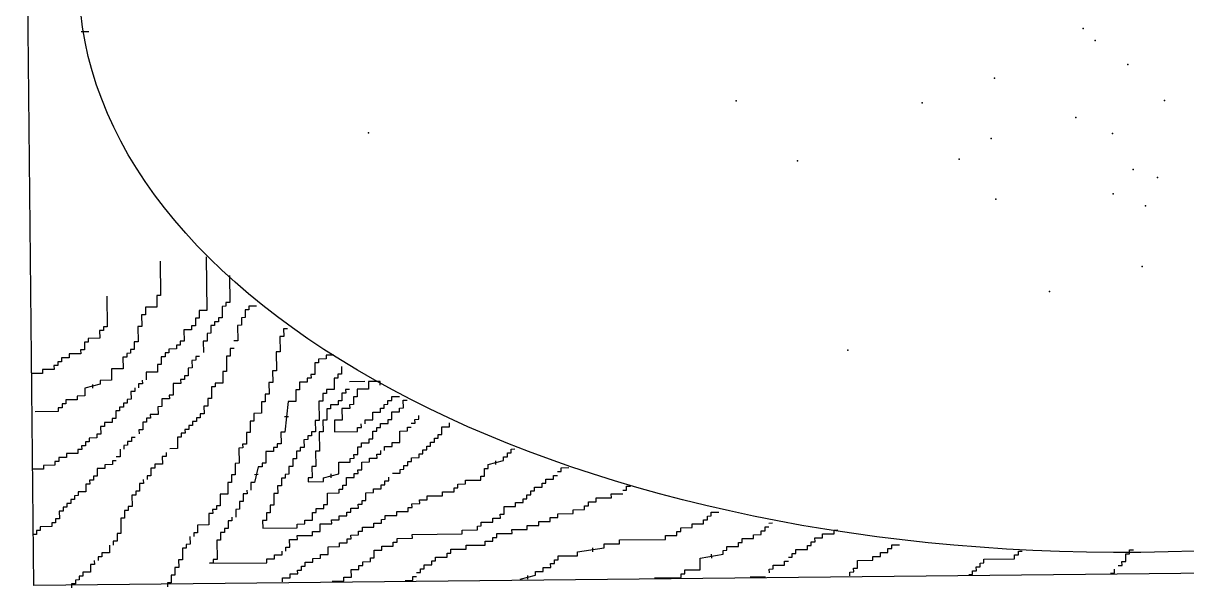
# Model space of a CAD drawing. Header units: inches. Extents: x 4.9 to 47.4, y 12.3 to 37.1.
# Drawn here: x 22.85 to 23.561, y 20.176 to 20.521 of the extents above; entities that cross this region are included whole.
import ezdxf

# ---------------------------------------------------------------- set-up
doc = ezdxf.new("R2010")
doc.units = ezdxf.units.IN
doc.header["$MEASUREMENT"] = 0
doc.layers.add('02', color=2, linetype='Continuous')

msp = doc.modelspace()

# ---------------------------------------------------------------- linework, layer by layer
at = {"layer": '02'}
for p, q in [((22.85669, 20.17721), (22.85018, 20.80892)), ((22.89028, 20.51533), (22.8856, 20.51528)), ((22.96202, 20.37795), (22.96236, 20.34518)), ((22.93392, 20.37532), (22.93414, 20.35425)), ((22.9762, 20.36639), (22.97637, 20.35)), ((22.90132, 20.35391), (22.90152, 20.33519)), ((22.93186, 20.3472), (22.92483, 20.34713)), ((22.93414, 20.35425), (22.93179, 20.35423)), ((22.93179, 20.35423), (22.93186, 20.3472)), ((22.97405, 20.34764), (22.97171, 20.34762)), ((22.97171, 20.34762), (22.97178, 20.34059)), ((22.97637, 20.35), (22.97403, 20.34998)), ((22.97403, 20.34998), (22.97405, 20.34764)), ((22.9928, 20.34783), (22.98811, 20.34778)), ((22.98811, 20.34778), (22.98814, 20.34544)), ((22.92488, 20.34245), (22.92254, 20.34243)), ((22.92254, 20.34243), (22.92261, 20.3354)), ((22.92483, 20.34713), (22.92488, 20.34245)), ((22.95772, 20.34045), (22.95537, 20.34042)), ((22.95537, 20.34042), (22.95542, 20.33574)), ((22.96236, 20.34518), (22.95767, 20.34513)), ((22.95767, 20.34513), (22.95772, 20.34045)), ((22.97178, 20.34059), (22.96944, 20.34057)), ((22.96944, 20.34057), (22.96946, 20.33823)), ((22.98584, 20.34074), (22.9835, 20.34071)), ((22.9835, 20.34071), (22.98355, 20.33603)), ((22.98814, 20.34544), (22.98579, 20.34542)), ((22.98579, 20.34542), (22.98584, 20.34074)), ((22.90152, 20.33519), (22.89917, 20.33516)), ((22.89917, 20.33516), (22.8992, 20.33282)), ((22.92261, 20.3354), (22.92027, 20.33538)), ((22.92027, 20.33538), (22.92036, 20.32602)), ((22.9531, 20.33338), (22.94841, 20.33333)), ((22.94841, 20.33333), (22.94849, 20.32631)), ((22.95542, 20.33574), (22.95308, 20.33572)), ((22.95308, 20.33572), (22.9531, 20.33338)), ((22.96714, 20.33586), (22.9648, 20.33584)), ((22.9648, 20.33584), (22.96484, 20.33116)), ((22.96946, 20.33823), (22.96712, 20.3382)), ((22.96712, 20.3382), (22.96714, 20.33586)), ((22.98355, 20.33603), (22.9812, 20.33601)), ((22.9812, 20.33601), (22.9813, 20.32664)), ((23.0117, 20.33398), (23.00935, 20.33396)), ((23.00935, 20.33396), (23.0094, 20.32928)), ((22.8969, 20.32812), (22.88987, 20.32804)), ((22.88987, 20.32804), (22.88989, 20.3257)), ((22.8992, 20.33282), (22.89685, 20.3328)), ((22.89685, 20.3328), (22.8969, 20.32812)), ((22.92036, 20.32602), (22.91802, 20.32599)), ((22.91802, 20.32599), (22.91807, 20.32131)), ((22.94849, 20.32631), (22.94614, 20.32628)), ((22.94614, 20.32628), (22.94617, 20.32394)), ((22.96255, 20.32645), (22.96021, 20.32643)), ((22.96021, 20.32643), (22.96028, 20.3194)), ((22.96484, 20.33116), (22.9625, 20.33113)), ((22.9625, 20.33113), (22.96255, 20.32645)), ((22.9813, 20.32664), (22.97896, 20.32662)), ((23.0094, 20.32928), (23.00706, 20.32925)), ((23.00706, 20.32925), (23.00715, 20.31989)), ((22.8876, 20.321), (22.88525, 20.32097)), ((22.88525, 20.32097), (22.88528, 20.31863)), ((22.88989, 20.3257), (22.88755, 20.32568)), ((22.88755, 20.32568), (22.8876, 20.321)), ((22.91575, 20.31895), (22.9134, 20.31892)), ((22.9134, 20.31892), (22.91343, 20.31658)), ((22.91807, 20.32131), (22.91572, 20.32129)), ((22.91572, 20.32129), (22.91575, 20.31895)), ((22.93918, 20.31919), (22.93684, 20.31916)), ((22.93684, 20.31916), (22.93686, 20.31682)), ((22.94385, 20.32158), (22.93916, 20.32153)), ((22.93916, 20.32153), (22.93918, 20.31919)), ((22.94617, 20.32394), (22.94382, 20.32392)), ((22.94382, 20.32392), (22.94385, 20.32158)), ((22.979, 20.32194), (22.97666, 20.32191)), ((22.97666, 20.32191), (22.97671, 20.31723)), ((23.00715, 20.31989), (23.00481, 20.31986)), ((23.00481, 20.31986), (23.00493, 20.30816)), ((22.87361, 20.31383), (22.87126, 20.31381)), ((22.87126, 20.31381), (22.87129, 20.31146)), ((22.87827, 20.31622), (22.87358, 20.31617)), ((22.87358, 20.31617), (22.87361, 20.31383)), ((22.88528, 20.31863), (22.87825, 20.31856)), ((22.87825, 20.31856), (22.87827, 20.31622)), ((22.91343, 20.31658), (22.91108, 20.31656)), ((22.91108, 20.31656), (22.91116, 20.30953)), ((22.93457, 20.31212), (22.93223, 20.31209)), ((22.93223, 20.31209), (22.93227, 20.30741)), ((22.93686, 20.31682), (22.93452, 20.3168)), ((22.93452, 20.3168), (22.93457, 20.31212)), ((22.95564, 20.31467), (22.9533, 20.31465)), ((22.9533, 20.31465), (22.95334, 20.30997)), ((22.95796, 20.31704), (22.95561, 20.31702)), ((22.95561, 20.31702), (22.95564, 20.31467)), ((22.97671, 20.31723), (22.97436, 20.31721)), ((22.97436, 20.31721), (22.97446, 20.30785)), ((23.03066, 20.31311), (23.02832, 20.31308)), ((23.02832, 20.31308), (23.02839, 20.30606)), ((23.03533, 20.3155), (23.03064, 20.31545)), ((23.03064, 20.31545), (23.03066, 20.31311)), ((23.03999, 20.31789), (23.0353, 20.31784)), ((23.0353, 20.31784), (23.03533, 20.3155)), ((22.86196, 20.30669), (22.85493, 20.30661)), ((22.86897, 20.3091), (22.86194, 20.30903)), ((22.86194, 20.30903), (22.86196, 20.30669)), ((22.87129, 20.31146), (22.86895, 20.31144)), ((22.86895, 20.31144), (22.86897, 20.3091)), ((22.91116, 20.30953), (22.90413, 20.30946)), ((22.90413, 20.30946), (22.9042, 20.30244)), ((22.93227, 20.30741), (22.92524, 20.30734)), ((22.92524, 20.30734), (22.92529, 20.30266)), ((22.95105, 20.30526), (22.9487, 20.30524)), ((22.9487, 20.30524), (22.94873, 20.3029)), ((22.95334, 20.30997), (22.951, 20.30995)), ((22.951, 20.30995), (22.95105, 20.30526)), ((22.97446, 20.30785), (22.97212, 20.30782)), ((22.97212, 20.30782), (22.97219, 20.3008)), ((23.00493, 20.30816), (23.00259, 20.30814)), ((23.00259, 20.30814), (23.00266, 20.30111)), ((23.02839, 20.30606), (23.02605, 20.30604)), ((23.02605, 20.30604), (23.02607, 20.3037)), ((23.0448, 20.30623), (23.04245, 20.30621)), ((23.04245, 20.30621), (23.04248, 20.30386)), ((23.04475, 20.31091), (23.0448, 20.30623)), ((22.89719, 20.30003), (22.88784, 20.29759)), ((22.88784, 20.29759), (22.88789, 20.29291)), ((22.8925, 20.29998), (22.89253, 20.29764)), ((22.9042, 20.30244), (22.89717, 20.30237)), ((22.89717, 20.30237), (22.89719, 20.30003)), ((22.91831, 20.2979), (22.91833, 20.29556)), ((22.92297, 20.30029), (22.92063, 20.30027)), ((22.92063, 20.30027), (22.92065, 20.29793)), ((22.92295, 20.30263), (22.92297, 20.30029)), ((22.94641, 20.30053), (22.94172, 20.30049)), ((22.94172, 20.30049), (22.94179, 20.29346)), ((22.94873, 20.3029), (22.94638, 20.30287)), ((22.94638, 20.30287), (22.94641, 20.30053)), ((22.96753, 20.29841), (22.96518, 20.29839)), ((22.96518, 20.29839), (22.96525, 20.29136)), ((22.97219, 20.3008), (22.9675, 20.30075)), ((22.9675, 20.30075), (22.96753, 20.29841)), ((23.00266, 20.30111), (23.00031, 20.30109)), ((23.00031, 20.30109), (23.00039, 20.29407)), ((23.02375, 20.30133), (23.01906, 20.30128)), ((23.01906, 20.30128), (23.01911, 20.2966)), ((23.02607, 20.3037), (23.02373, 20.30367)), ((23.02373, 20.30367), (23.02375, 20.30133)), ((23.04248, 20.30386), (23.04013, 20.30384)), ((23.04013, 20.30384), (23.04021, 20.29682)), ((23.05891, 20.30169), (23.04953, 20.3016)), ((23.06828, 20.30179), (23.06125, 20.30172)), ((23.06125, 20.30172), (23.0613, 20.29704)), ((23.06831, 20.29945), (23.06828, 20.30179)), ((22.88322, 20.29052), (22.87619, 20.29045)), ((22.87619, 20.29045), (22.87622, 20.28811)), ((22.88789, 20.29291), (22.8832, 20.29286)), ((22.8832, 20.29286), (22.88322, 20.29052)), ((22.91604, 20.29086), (22.91369, 20.29083)), ((22.91369, 20.29083), (22.91372, 20.28849)), ((22.91833, 20.29556), (22.91599, 20.29554)), ((22.91599, 20.29554), (22.91604, 20.29086)), ((22.93947, 20.2911), (22.93479, 20.29105)), ((22.93479, 20.29105), (22.93483, 20.28637)), ((22.94179, 20.29346), (22.93945, 20.29344)), ((22.93945, 20.29344), (22.93947, 20.2911)), ((22.96525, 20.29136), (22.96291, 20.29134)), ((22.96291, 20.29134), (22.96296, 20.28666)), ((23.00039, 20.29407), (22.99804, 20.29404)), ((22.99804, 20.29404), (22.99809, 20.28936)), ((23.01911, 20.2966), (23.01677, 20.29658)), ((23.01677, 20.29658), (23.01684, 20.28955)), ((23.03554, 20.29443), (23.0332, 20.2944)), ((23.0332, 20.2944), (23.03325, 20.28972)), ((23.04021, 20.29682), (23.03552, 20.29677)), ((23.03552, 20.29677), (23.03554, 20.29443)), ((23.04726, 20.29455), (23.04492, 20.29453)), ((23.04492, 20.29453), (23.04497, 20.28984)), ((23.04958, 20.29691), (23.04724, 20.29689)), ((23.04724, 20.29689), (23.04726, 20.29455)), ((23.05432, 20.29228), (23.05197, 20.29226)), ((23.05197, 20.29226), (23.05202, 20.28758)), ((23.0613, 20.29704), (23.05427, 20.29696)), ((23.05427, 20.29696), (23.05432, 20.29228)), ((23.07541, 20.2925), (23.0801, 20.29255)), ((23.07543, 20.29016), (23.07541, 20.2925)), ((23.08246, 20.29023), (23.08481, 20.29025)), ((22.87158, 20.28338), (22.85752, 20.28323)), ((22.8739, 20.28574), (22.87155, 20.28572)), ((22.87155, 20.28572), (22.87158, 20.28338)), ((22.87622, 20.28811), (22.87387, 20.28808)), ((22.87387, 20.28808), (22.8739, 20.28574)), ((22.90908, 20.28376), (22.90673, 20.28374)), ((22.90673, 20.28374), (22.90678, 20.27906)), ((22.9114, 20.28613), (22.90905, 20.2861)), ((22.90905, 20.2861), (22.90908, 20.28376)), ((22.91372, 20.28849), (22.91137, 20.28847)), ((22.91137, 20.28847), (22.9114, 20.28613)), ((22.93483, 20.28637), (22.93249, 20.28634)), ((22.93249, 20.28634), (22.93254, 20.28166)), ((22.96296, 20.28666), (22.96062, 20.28663)), ((22.96062, 20.28663), (22.96066, 20.28195)), ((22.99809, 20.28936), (22.99575, 20.28934)), ((22.99575, 20.28934), (22.99582, 20.28231)), ((23.01215, 20.28951), (23.01, 20.27076)), ((23.01684, 20.28955), (23.01215, 20.28951)), ((23.03325, 20.28972), (23.0309, 20.2897)), ((23.0309, 20.2897), (23.03102, 20.278)), ((23.03798, 20.28509), (23.03564, 20.28507)), ((23.03564, 20.28507), (23.03571, 20.27804)), ((23.04265, 20.28748), (23.03796, 20.28743)), ((23.03796, 20.28743), (23.03798, 20.28509)), ((23.04497, 20.28984), (23.04262, 20.28982)), ((23.04262, 20.28982), (23.04265, 20.28748)), ((23.0497, 20.28521), (23.04501, 20.28516)), ((23.04501, 20.28516), (23.04509, 20.27814)), ((23.05202, 20.28758), (23.04968, 20.28755)), ((23.04968, 20.28755), (23.0497, 20.28521)), ((23.06845, 20.2854), (23.07079, 20.28543)), ((23.06848, 20.28306), (23.06845, 20.2854)), ((23.07077, 20.28777), (23.07311, 20.28779)), ((23.07079, 20.28543), (23.07077, 20.28777)), ((23.07309, 20.29013), (23.07543, 20.29016)), ((23.07311, 20.28779), (23.07309, 20.29013)), ((23.07551, 20.28314), (23.08019, 20.28318)), ((23.08017, 20.28552), (23.08251, 20.28555)), ((23.08019, 20.28318), (23.08017, 20.28552)), ((23.08251, 20.28555), (23.08246, 20.29023)), ((22.90446, 20.27669), (22.89978, 20.27664)), ((22.89978, 20.27664), (22.8998, 20.2743)), ((22.90678, 20.27906), (22.90444, 20.27903)), ((22.90444, 20.27903), (22.90446, 20.27669)), ((22.92556, 20.27691), (22.92321, 20.27688)), ((22.92321, 20.27688), (22.92326, 20.2722)), ((22.92788, 20.27927), (22.92553, 20.27925)), ((22.92553, 20.27925), (22.92556, 20.27691)), ((22.93254, 20.28166), (22.92785, 20.28161)), ((22.92785, 20.28161), (22.92788, 20.27927)), ((22.95602, 20.27722), (22.95368, 20.2772)), ((22.95368, 20.2772), (22.95371, 20.27486)), ((22.95834, 20.27959), (22.956, 20.27956)), ((22.956, 20.27956), (22.95602, 20.27722)), ((22.96066, 20.28195), (22.95832, 20.28193)), ((22.95832, 20.28193), (22.95834, 20.27959)), ((22.99118, 20.27758), (22.98884, 20.27756)), ((22.98884, 20.27756), (22.98891, 20.27054)), ((22.99582, 20.28231), (22.99113, 20.28227)), ((22.99113, 20.28227), (22.99118, 20.27758)), ((23.01225, 20.28014), (23.00991, 20.28012)), ((23.03102, 20.278), (23.02868, 20.27797)), ((23.02868, 20.27797), (23.02875, 20.27095)), ((23.03571, 20.27804), (23.03337, 20.27802)), ((23.03337, 20.27802), (23.03344, 20.271)), ((23.04509, 20.27814), (23.0404, 20.27809)), ((23.0404, 20.27809), (23.04047, 20.27107)), ((23.05915, 20.27828), (23.06384, 20.27833)), ((23.05917, 20.27594), (23.05915, 20.27828)), ((23.06379, 20.28301), (23.06848, 20.28306)), ((23.06384, 20.27833), (23.06379, 20.28301)), ((23.06855, 20.27604), (23.07323, 20.27609)), ((23.06857, 20.2737), (23.06855, 20.27604)), ((23.07321, 20.27843), (23.07555, 20.27845)), ((23.07323, 20.27609), (23.07321, 20.27843)), ((23.07555, 20.27845), (23.07551, 20.28314)), ((23.0873, 20.27623), (23.08964, 20.27626)), ((23.08962, 20.2786), (23.09196, 20.27862)), ((23.08964, 20.27626), (23.08962, 20.2786)), ((23.09196, 20.27862), (23.09194, 20.28096)), ((23.11076, 20.27413), (23.11073, 20.27648)), ((22.8975, 20.2696), (22.89516, 20.26957)), ((22.89516, 20.26957), (22.89518, 20.26723)), ((22.8998, 20.2743), (22.89746, 20.27428)), ((22.89746, 20.27428), (22.8975, 20.2696)), ((22.92326, 20.2722), (22.92092, 20.27218)), ((22.92092, 20.27218), (22.92094, 20.26984)), ((22.94907, 20.27013), (22.94672, 20.2701)), ((22.94672, 20.2701), (22.94675, 20.26776)), ((22.95139, 20.27249), (22.94904, 20.27247)), ((22.94904, 20.27247), (22.94907, 20.27013)), ((22.95371, 20.27486), (22.95136, 20.27483)), ((22.95136, 20.27483), (22.95139, 20.27249)), ((22.98891, 20.27054), (22.98657, 20.27051)), ((22.98657, 20.27051), (22.98664, 20.26349)), ((23.01, 20.27076), (23.00766, 20.27073)), ((23.00766, 20.27073), (23.00773, 20.26371)), ((23.02875, 20.27095), (23.02641, 20.27092)), ((23.02641, 20.27092), (23.02643, 20.26858)), ((23.03344, 20.271), (23.0311, 20.27097)), ((23.0311, 20.27097), (23.03122, 20.25927)), ((23.04047, 20.27107), (23.05453, 20.27121)), ((23.05451, 20.27355), (23.05685, 20.27358)), ((23.05453, 20.27121), (23.05451, 20.27355)), ((23.05685, 20.27358), (23.05683, 20.27592)), ((23.06391, 20.27131), (23.06625, 20.27133)), ((23.06396, 20.26663), (23.06391, 20.27131)), ((23.06623, 20.27368), (23.06857, 20.2737)), ((23.06625, 20.27133), (23.06623, 20.27368)), ((23.08031, 20.27148), (23.085, 20.27153)), ((23.08039, 20.26446), (23.08031, 20.27148)), ((23.08498, 20.27387), (23.08732, 20.27389)), ((23.085, 20.27153), (23.08498, 20.27387)), ((23.10378, 20.26938), (23.10612, 20.2694)), ((23.1038, 20.26704), (23.10378, 20.26938)), ((23.10607, 20.27409), (23.11076, 20.27413)), ((23.10612, 20.2694), (23.10607, 20.27409)), ((22.8882, 20.26248), (22.88586, 20.26245)), ((22.88586, 20.26245), (22.88588, 20.26011)), ((22.89052, 20.26484), (22.88818, 20.26482)), ((22.88818, 20.26482), (22.8882, 20.26248)), ((22.89518, 20.26723), (22.8905, 20.26718)), ((22.8905, 20.26718), (22.89052, 20.26484)), ((22.91398, 20.26274), (22.91164, 20.26272)), ((22.91164, 20.26272), (22.91166, 20.26038)), ((22.9163, 20.26511), (22.91396, 20.26508)), ((22.91396, 20.26508), (22.91398, 20.26274)), ((22.91862, 20.26747), (22.91628, 20.26745)), ((22.91628, 20.26745), (22.9163, 20.26511)), ((22.94675, 20.26776), (22.9444, 20.26774)), ((22.9444, 20.26774), (22.94447, 20.26072)), ((22.98664, 20.26349), (22.98429, 20.26347)), ((22.98429, 20.26347), (22.98432, 20.26113)), ((23.00773, 20.26371), (23.00539, 20.26368)), ((23.00539, 20.26368), (23.00541, 20.26134)), ((23.02411, 20.26622), (23.02177, 20.26619)), ((23.02177, 20.26619), (23.02182, 20.26151)), ((23.02643, 20.26858), (23.02409, 20.26856)), ((23.02409, 20.26856), (23.02411, 20.26622)), ((23.05463, 20.26185), (23.05697, 20.26188)), ((23.05468, 20.25717), (23.05463, 20.26185)), ((23.05695, 20.26422), (23.06164, 20.26426)), ((23.05697, 20.26188), (23.05695, 20.26422)), ((23.06161, 20.26661), (23.06396, 20.26663)), ((23.06164, 20.26426), (23.06161, 20.26661)), ((23.07104, 20.26202), (23.07572, 20.26207)), ((23.07106, 20.25968), (23.07104, 20.26202)), ((23.0757, 20.26441), (23.08039, 20.26446)), ((23.07572, 20.26207), (23.0757, 20.26441)), ((23.09682, 20.26229), (23.09916, 20.26231)), ((23.09684, 20.25994), (23.09682, 20.26229)), ((23.09914, 20.26465), (23.10148, 20.26467)), ((23.09916, 20.26231), (23.09914, 20.26465)), ((23.10146, 20.26702), (23.1038, 20.26704)), ((23.10148, 20.26467), (23.10146, 20.26702)), ((22.87656, 20.25533), (22.87187, 20.25529)), ((22.87187, 20.25529), (22.87189, 20.25295)), ((22.88356, 20.25775), (22.87653, 20.25768)), ((22.87653, 20.25768), (22.87656, 20.25533)), ((22.88588, 20.26011), (22.88354, 20.26009)), ((22.88354, 20.26009), (22.88356, 20.25775)), ((22.90937, 20.25567), (22.90702, 20.25565)), ((22.90932, 20.26035), (22.90937, 20.25567)), ((22.93749, 20.25596), (22.93515, 20.25594)), ((22.93515, 20.25594), (22.9352, 20.25126)), ((22.93747, 20.2583), (22.93749, 20.25596)), ((22.94447, 20.26072), (22.93979, 20.26067)), ((22.98432, 20.26113), (22.98197, 20.2611)), ((22.98197, 20.2611), (22.98207, 20.25174)), ((23.00309, 20.25898), (22.9984, 20.25893)), ((22.9984, 20.25893), (22.99848, 20.25191)), ((23.00541, 20.26134), (23.00307, 20.26132)), ((23.00307, 20.26132), (23.00309, 20.25898)), ((23.0195, 20.25915), (23.01715, 20.25912)), ((23.01715, 20.25912), (23.0172, 20.25444)), ((23.02182, 20.26151), (23.01947, 20.26149)), ((23.01947, 20.26149), (23.0195, 20.25915)), ((23.03122, 20.25927), (23.02887, 20.25924)), ((23.02887, 20.25924), (23.02897, 20.24988)), ((23.05001, 20.25478), (23.05236, 20.2548)), ((23.05004, 20.25244), (23.05001, 20.25478)), ((23.05233, 20.25715), (23.05468, 20.25717)), ((23.05236, 20.2548), (23.05233, 20.25715)), ((23.06173, 20.2549), (23.06642, 20.25495)), ((23.06176, 20.25256), (23.06173, 20.2549)), ((23.0664, 20.25729), (23.06874, 20.25731)), ((23.06642, 20.25495), (23.0664, 20.25729)), ((23.06874, 20.25731), (23.06872, 20.25966)), ((23.08751, 20.25517), (23.0922, 20.25521)), ((23.08754, 20.25283), (23.08751, 20.25517)), ((23.09218, 20.25756), (23.09452, 20.25758)), ((23.0922, 20.25521), (23.09218, 20.25756)), ((23.0945, 20.25992), (23.09684, 20.25994)), ((23.09452, 20.25758), (23.0945, 20.25992)), ((23.14376, 20.25575), (23.14611, 20.25577)), ((23.14379, 20.25341), (23.14376, 20.25575)), ((23.14608, 20.25811), (23.14843, 20.25814)), ((23.14611, 20.25577), (23.14608, 20.25811)), ((23.1484, 20.26048), (23.15075, 20.2605)), ((23.14843, 20.25814), (23.1484, 20.26048)), ((22.86257, 20.24817), (22.85553, 20.24809)), ((22.86957, 20.25058), (22.86254, 20.25051)), ((22.86254, 20.25051), (22.86257, 20.24817)), ((22.87189, 20.25295), (22.86955, 20.25292)), ((22.86955, 20.25292), (22.86957, 20.25058)), ((22.90006, 20.24855), (22.89538, 20.24851)), ((22.89538, 20.24851), (22.89543, 20.24382)), ((22.90473, 20.25094), (22.90004, 20.25089)), ((22.90004, 20.25089), (22.90006, 20.24855)), ((22.90705, 20.25331), (22.9047, 20.25328)), ((22.9047, 20.25328), (22.90473, 20.25094)), ((22.93053, 20.24887), (22.92819, 20.24884)), ((22.92819, 20.24884), (22.92824, 20.24416)), ((22.9352, 20.25126), (22.93051, 20.25121)), ((22.93051, 20.25121), (22.93053, 20.24887)), ((22.98207, 20.25174), (22.97973, 20.25172)), ((22.97973, 20.25172), (22.9798, 20.24469)), ((22.99381, 20.24952), (22.99157, 20.24013)), ((22.99616, 20.24954), (22.99381, 20.24952)), ((22.99848, 20.25191), (22.99613, 20.25188)), ((22.99613, 20.25188), (22.99616, 20.24954)), ((23.01491, 20.24974), (23.01256, 20.24971)), ((23.01256, 20.24971), (23.01261, 20.24503)), ((23.0172, 20.25444), (23.01486, 20.25442)), ((23.01486, 20.25442), (23.01491, 20.24974)), ((23.02897, 20.24988), (23.02663, 20.24986)), ((23.02663, 20.24986), (23.0267, 20.24283)), ((23.04301, 20.25237), (23.05004, 20.25244)), ((23.04308, 20.24534), (23.04301, 20.25237)), ((23.05477, 20.24781), (23.05712, 20.24783)), ((23.0548, 20.24547), (23.05477, 20.24781)), ((23.05707, 20.25251), (23.06176, 20.25256)), ((23.05712, 20.24783), (23.05707, 20.25251)), ((23.08056, 20.24807), (23.0829, 20.2481)), ((23.08058, 20.24573), (23.08056, 20.24807)), ((23.08287, 20.25044), (23.08522, 20.25046)), ((23.0829, 20.2481), (23.08287, 20.25044)), ((23.08519, 20.2528), (23.08754, 20.25283)), ((23.08522, 20.25046), (23.08519, 20.2528)), ((23.13212, 20.2486), (23.13446, 20.24863)), ((23.13217, 20.24392), (23.13212, 20.2486)), ((23.13444, 20.25097), (23.14379, 20.25341)), ((23.13446, 20.24863), (23.13444, 20.25097)), ((23.13912, 20.25102), (23.1391, 20.25336)), ((23.17899, 20.24909), (23.18368, 20.24913)), ((23.17902, 20.24675), (23.17899, 20.24909)), ((22.89311, 20.24146), (22.89076, 20.24143)), ((22.89076, 20.24143), (22.89079, 20.23909)), ((22.89543, 20.24382), (22.89308, 20.2438)), ((22.89308, 20.2438), (22.89311, 20.24146)), ((22.92357, 20.24177), (22.9236, 20.23943)), ((22.92824, 20.24416), (22.92589, 20.24414)), ((22.92589, 20.24414), (22.92592, 20.2418)), ((22.9798, 20.24469), (22.97746, 20.24467)), ((22.97746, 20.24467), (22.9775, 20.23999)), ((22.99386, 20.24484), (22.99152, 20.24481)), ((23.01029, 20.24267), (23.00795, 20.24264)), ((23.00795, 20.24264), (23.008, 20.23796)), ((23.01261, 20.24503), (23.01027, 20.24501)), ((23.01027, 20.24501), (23.01029, 20.24267)), ((23.0267, 20.24283), (23.02435, 20.24281)), ((23.02435, 20.24281), (23.02438, 20.24047)), ((23.02438, 20.24047), (23.03375, 20.24057)), ((23.03373, 20.24291), (23.04308, 20.24534)), ((23.03375, 20.24057), (23.03373, 20.24291)), ((23.03842, 20.24296), (23.03839, 20.2453)), ((23.04779, 20.24305), (23.05248, 20.2431)), ((23.04784, 20.23837), (23.04779, 20.24305)), ((23.05245, 20.24544), (23.0548, 20.24547)), ((23.05248, 20.2431), (23.05245, 20.24544)), ((23.07125, 20.24095), (23.0736, 20.24098)), ((23.07128, 20.23861), (23.07125, 20.24095)), ((23.0736, 20.24098), (23.07357, 20.24332)), ((23.07589, 20.24568), (23.08058, 20.24573)), ((23.12047, 20.24146), (23.12985, 20.24156)), ((23.1205, 20.23912), (23.12047, 20.24146)), ((23.12982, 20.2439), (23.13217, 20.24392)), ((23.12985, 20.24156), (23.12982, 20.2439)), ((23.16969, 20.24197), (23.17438, 20.24202)), ((23.16971, 20.23963), (23.16969, 20.24197)), ((23.17435, 20.24436), (23.1767, 20.24438)), ((23.17438, 20.24202), (23.17435, 20.24436)), ((23.17667, 20.24672), (23.17902, 20.24675)), ((22.88849, 20.23439), (22.8838, 20.23434)), ((22.8838, 20.23434), (22.88383, 20.232)), ((22.89079, 20.23909), (22.88844, 20.23907)), ((22.88844, 20.23907), (22.88849, 20.23439)), ((22.9213, 20.23473), (22.91896, 20.2347)), ((22.91896, 20.2347), (22.91898, 20.23236)), ((22.9236, 20.23943), (22.92125, 20.23941)), ((22.92125, 20.23941), (22.9213, 20.23473)), ((22.9775, 20.23999), (22.97516, 20.23996)), ((22.97516, 20.23996), (22.97523, 20.23294)), ((22.98693, 20.2354), (22.98695, 20.23306)), ((22.99157, 20.24013), (22.98922, 20.24011)), ((22.98922, 20.24011), (22.98927, 20.23543)), ((23.008, 20.23796), (23.00565, 20.23794)), ((23.00565, 20.23794), (23.0057, 20.23325)), ((23.03617, 20.23357), (23.0432, 20.23364)), ((23.03624, 20.22655), (23.03617, 20.23357)), ((23.04318, 20.23598), (23.04552, 20.23601)), ((23.0432, 20.23364), (23.04318, 20.23598)), ((23.0455, 20.23835), (23.04784, 20.23837)), ((23.04552, 20.23601), (23.0455, 20.23835)), ((23.05961, 20.23381), (23.06429, 20.23386)), ((23.05965, 20.22913), (23.05961, 20.23381)), ((23.06427, 20.2362), (23.06896, 20.23625)), ((23.06429, 20.23386), (23.06427, 20.2362)), ((23.06893, 20.23859), (23.07128, 20.23861)), ((23.06896, 20.23625), (23.06893, 20.23859)), ((23.10648, 20.23429), (23.11351, 20.23437)), ((23.10651, 20.23195), (23.10648, 20.23429)), ((23.11349, 20.23671), (23.11583, 20.23673)), ((23.11351, 20.23437), (23.11349, 20.23671)), ((23.11581, 20.23907), (23.1205, 20.23912)), ((23.11583, 20.23673), (23.11581, 20.23907)), ((23.16039, 20.23485), (23.16273, 20.23487)), ((23.16041, 20.23251), (23.16039, 20.23485)), ((23.16271, 20.23721), (23.16739, 20.23726)), ((23.16273, 20.23487), (23.16271, 20.23721)), ((23.16737, 20.2396), (23.16971, 20.23963)), ((23.16739, 20.23726), (23.16737, 20.2396)), ((23.21664, 20.23543), (23.21898, 20.23545)), ((23.21896, 20.23779), (23.2213, 20.23782)), ((23.21898, 20.23545), (23.21896, 20.23779)), ((22.87919, 20.22727), (22.87684, 20.22724)), ((22.87684, 20.22724), (22.87687, 20.2249)), ((22.88151, 20.22963), (22.87916, 20.22961)), ((22.87916, 20.22961), (22.87919, 20.22727)), ((22.88383, 20.232), (22.88148, 20.23197)), ((22.88148, 20.23197), (22.88151, 20.22963)), ((22.91898, 20.23236), (22.91664, 20.23234)), ((22.91664, 20.23234), (22.91671, 20.22531)), ((22.97523, 20.23294), (22.97055, 20.23289)), ((22.97055, 20.23289), (22.97062, 20.22587)), ((22.98466, 20.22836), (22.98231, 20.22833)), ((22.98231, 20.22833), (22.98236, 20.22365)), ((22.98695, 20.23306), (22.98461, 20.23304)), ((22.98461, 20.23304), (22.98466, 20.22836)), ((23.0057, 20.23325), (23.00336, 20.23323)), ((23.00336, 20.23323), (23.00343, 20.22621)), ((23.0339, 20.22652), (23.03624, 20.22655)), ((23.03392, 20.22418), (23.0339, 20.22652)), ((23.05499, 20.22674), (23.05734, 20.22676)), ((23.05502, 20.2244), (23.05499, 20.22674)), ((23.05731, 20.2291), (23.05965, 20.22913)), ((23.05734, 20.22676), (23.05731, 20.2291)), ((23.0878, 20.22708), (23.09249, 20.22713)), ((23.08783, 20.22474), (23.0878, 20.22708)), ((23.09247, 20.22947), (23.09715, 20.22951)), ((23.09249, 20.22713), (23.09247, 20.22947)), ((23.09713, 20.23186), (23.10651, 20.23195)), ((23.09715, 20.22951), (23.09713, 20.23186)), ((23.15108, 20.22773), (23.15577, 20.22778)), ((23.15111, 20.22539), (23.15108, 20.22773)), ((23.15575, 20.23012), (23.15809, 20.23014)), ((23.15577, 20.22778), (23.15575, 20.23012)), ((23.15807, 20.23248), (23.16041, 20.23251)), ((23.15809, 20.23014), (23.15807, 20.23248)), ((23.19561, 20.22819), (23.2003, 20.22824)), ((23.19564, 20.22585), (23.19561, 20.22819)), ((23.20028, 20.23058), (23.20965, 20.23067)), ((23.2003, 20.22824), (23.20028, 20.23058)), ((23.20963, 20.23301), (23.21666, 20.23309)), ((23.20965, 20.23067), (23.20963, 20.23301)), ((22.87455, 20.22254), (22.87221, 20.22251)), ((22.87221, 20.22251), (22.87225, 20.21783)), ((22.87687, 20.2249), (22.87452, 20.22488)), ((22.87452, 20.22488), (22.87455, 20.22254)), ((22.91439, 20.22295), (22.91205, 20.22293)), ((22.91205, 20.22293), (22.9121, 20.21824)), ((22.91671, 20.22531), (22.91437, 20.22529)), ((22.91437, 20.22529), (22.91439, 20.22295)), ((22.96598, 20.22114), (22.96363, 20.22112)), ((22.96363, 20.22112), (22.96371, 20.21409)), ((22.9683, 20.2235), (22.96595, 20.22348)), ((22.96595, 20.22348), (22.96598, 20.22114)), ((22.97062, 20.22587), (22.96827, 20.22585)), ((22.96827, 20.22585), (22.9683, 20.2235)), ((22.98236, 20.22365), (22.98002, 20.22363)), ((22.98002, 20.22363), (22.98006, 20.21894)), ((23.00113, 20.2215), (22.99879, 20.22148)), ((22.99879, 20.22148), (22.99884, 20.2168)), ((23.00343, 20.22621), (23.00109, 20.22618)), ((23.00109, 20.22618), (23.00113, 20.2215)), ((23.02692, 20.22177), (23.02926, 20.22179)), ((23.02696, 20.21709), (23.02692, 20.22177)), ((23.02923, 20.22413), (23.03392, 20.22418)), ((23.02926, 20.22179), (23.02923, 20.22413)), ((23.04335, 20.2196), (23.04803, 20.21964)), ((23.04337, 20.21726), (23.04335, 20.2196)), ((23.04801, 20.22199), (23.05035, 20.22201)), ((23.04803, 20.21964), (23.04801, 20.22199)), ((23.05033, 20.22435), (23.05502, 20.2244)), ((23.05035, 20.22201), (23.05033, 20.22435)), ((23.07147, 20.21989), (23.0785, 20.21996)), ((23.07149, 20.21755), (23.07147, 20.21989)), ((23.07848, 20.2223), (23.08551, 20.22237)), ((23.0785, 20.21996), (23.07848, 20.2223)), ((23.08548, 20.22471), (23.08783, 20.22474)), ((23.08551, 20.22237), (23.08548, 20.22471)), ((23.14178, 20.22061), (23.14413, 20.22063)), ((23.14181, 20.21827), (23.14178, 20.22061)), ((23.14408, 20.22532), (23.15111, 20.22539)), ((23.14413, 20.22063), (23.14408, 20.22532)), ((23.17694, 20.22097), (23.18631, 20.22107)), ((23.17696, 20.21863), (23.17694, 20.22097)), ((23.18629, 20.22341), (23.19332, 20.22348)), ((23.18631, 20.22107), (23.18629, 20.22341)), ((23.1933, 20.22582), (23.19564, 20.22585)), ((23.19332, 20.22348), (23.1933, 20.22582)), ((23.26837, 20.21957), (23.27071, 20.2196)), ((23.26839, 20.21723), (23.26837, 20.21957)), ((23.27069, 20.22194), (23.27537, 20.22199)), ((23.27071, 20.2196), (23.27069, 20.22194)), ((22.86761, 20.2131), (22.86058, 20.21303)), ((22.86058, 20.21303), (22.86061, 20.21069)), ((22.86993, 20.21547), (22.86759, 20.21544)), ((22.86759, 20.21544), (22.86761, 20.2131)), ((22.87225, 20.21783), (22.86991, 20.21781)), ((22.86991, 20.21781), (22.86993, 20.21547)), ((22.9121, 20.21824), (22.90975, 20.21822)), ((22.90975, 20.21822), (22.90985, 20.20886)), ((22.96371, 20.21409), (22.95668, 20.21402)), ((22.95668, 20.21402), (22.95672, 20.20934)), ((22.97775, 20.21658), (22.9754, 20.21655)), ((22.9754, 20.21655), (22.97545, 20.21187)), ((22.97772, 20.21892), (22.97775, 20.21658)), ((22.99884, 20.2168), (22.99649, 20.21677)), ((22.99649, 20.21677), (22.99654, 20.21209)), ((22.99654, 20.21209), (23.01764, 20.21231)), ((23.01761, 20.21465), (23.0223, 20.2147)), ((23.01764, 20.21231), (23.01761, 20.21465)), ((23.02228, 20.21704), (23.02696, 20.21709)), ((23.0223, 20.2147), (23.02228, 20.21704)), ((23.03167, 20.21479), (23.03871, 20.21487)), ((23.03172, 20.21011), (23.03167, 20.21479)), ((23.03868, 20.21721), (23.04337, 20.21726)), ((23.03871, 20.21487), (23.03868, 20.21721)), ((23.05748, 20.21272), (23.06451, 20.21279)), ((23.0575, 20.21038), (23.05748, 20.21272)), ((23.06449, 20.21513), (23.06917, 20.21518)), ((23.06451, 20.21279), (23.06449, 20.21513)), ((23.06915, 20.21752), (23.07149, 20.21755)), ((23.06917, 20.21518), (23.06915, 20.21752)), ((23.12779, 20.21344), (23.13014, 20.21347)), ((23.12782, 20.2111), (23.12779, 20.21344)), ((23.13011, 20.21581), (23.13714, 20.21588)), ((23.13014, 20.21347), (23.13011, 20.21581)), ((23.13712, 20.21822), (23.14181, 20.21827)), ((23.13714, 20.21588), (23.13712, 20.21822)), ((23.15826, 20.21376), (23.16529, 20.21383)), ((23.15828, 20.21142), (23.15826, 20.21376)), ((23.16527, 20.21617), (23.1723, 20.21624)), ((23.16529, 20.21383), (23.16527, 20.21617)), ((23.17227, 20.21858), (23.17696, 20.21863)), ((23.1723, 20.21624), (23.17227, 20.21858)), ((23.25203, 20.21238), (23.25906, 20.21245)), ((23.25206, 20.21004), (23.25203, 20.21238)), ((23.25904, 20.2148), (23.26607, 20.21487)), ((23.25906, 20.21245), (23.25904, 20.2148)), ((23.26605, 20.21721), (23.26839, 20.21723)), ((23.26607, 20.21487), (23.26605, 20.21721)), ((23.30359, 20.21291), (23.30594, 20.21294)), ((23.30362, 20.21057), (23.30359, 20.21291)), ((23.30591, 20.21528), (23.30826, 20.2153)), ((22.85829, 20.20833), (22.85594, 20.2083)), ((22.86061, 20.21069), (22.85826, 20.21067)), ((22.85826, 20.21067), (22.85829, 20.20833)), ((22.90985, 20.20886), (22.90751, 20.20883)), ((22.90751, 20.20883), (22.90755, 20.20415)), ((22.95206, 20.20695), (22.95211, 20.20227)), ((22.95672, 20.20934), (22.95438, 20.20932)), ((22.95438, 20.20932), (22.9544, 20.20697)), ((22.97313, 20.20951), (22.97079, 20.20948)), ((22.97079, 20.20948), (22.97083, 20.2048)), ((22.97545, 20.21187), (22.97311, 20.21185)), ((22.97311, 20.21185), (22.97313, 20.20951)), ((23.01302, 20.20524), (23.01771, 20.20529)), ((23.01307, 20.20056), (23.01302, 20.20524)), ((23.01768, 20.20763), (23.02706, 20.20772)), ((23.01771, 20.20529), (23.01768, 20.20763)), ((23.02704, 20.21006), (23.03172, 20.21011)), ((23.02706, 20.20772), (23.02704, 20.21006)), ((23.04818, 20.2056), (23.05052, 20.20562)), ((23.0482, 20.20326), (23.04818, 20.2056)), ((23.0505, 20.20796), (23.05518, 20.20801)), ((23.05052, 20.20562), (23.0505, 20.20796)), ((23.05516, 20.21035), (23.0575, 20.21038)), ((23.05518, 20.20801), (23.05516, 20.21035)), ((23.07865, 20.20591), (23.08802, 20.20601)), ((23.07867, 20.20357), (23.07865, 20.20591)), ((23.088, 20.20835), (23.11846, 20.20866)), ((23.08802, 20.20601), (23.088, 20.20835)), ((23.11844, 20.21101), (23.12782, 20.2111)), ((23.11846, 20.20866), (23.11844, 20.21101)), ((23.13724, 20.20652), (23.13958, 20.20654)), ((23.13726, 20.20418), (23.13724, 20.20652)), ((23.13956, 20.20888), (23.14893, 20.20898)), ((23.13958, 20.20654), (23.13956, 20.20888)), ((23.14891, 20.21132), (23.15828, 20.21142)), ((23.14893, 20.20898), (23.14891, 20.21132)), ((23.21461, 20.20497), (23.24273, 20.20526)), ((23.21463, 20.20263), (23.21461, 20.20497)), ((23.24271, 20.2076), (23.24974, 20.20768)), ((23.24273, 20.20526), (23.24271, 20.2076)), ((23.24971, 20.21002), (23.25206, 20.21004)), ((23.24974, 20.20768), (23.24971, 20.21002)), ((23.2896, 20.20575), (23.29664, 20.20582)), ((23.28963, 20.20341), (23.2896, 20.20575)), ((23.29661, 20.20816), (23.3013, 20.20821)), ((23.29664, 20.20582), (23.29661, 20.20816)), ((23.30128, 20.21055), (23.30362, 20.21057)), ((23.3013, 20.20821), (23.30128, 20.21055)), ((23.33414, 20.2062), (23.33882, 20.20625)), ((23.33416, 20.20386), (23.33414, 20.2062)), ((23.3388, 20.20859), (23.34583, 20.20867)), ((23.33882, 20.20625), (23.3388, 20.20859)), ((23.34581, 20.21101), (23.34815, 20.21103)), ((23.34583, 20.20867), (23.34581, 20.21101)), ((22.90289, 20.20176), (22.90294, 20.19708)), ((22.90755, 20.20415), (22.90521, 20.20413)), ((22.90521, 20.20413), (22.90523, 20.20179)), ((22.94979, 20.1999), (22.94745, 20.19988)), ((22.94745, 20.19988), (22.94752, 20.19286)), ((22.95211, 20.20227), (22.94977, 20.20224)), ((22.94977, 20.20224), (22.94979, 20.1999)), ((22.97083, 20.2048), (22.96849, 20.20478)), ((22.96849, 20.20478), (22.96861, 20.19307)), ((23.00843, 20.19583), (23.00841, 20.19817)), ((23.01073, 20.20053), (23.01307, 20.20056)), ((23.01075, 20.19819), (23.01073, 20.20053)), ((23.03651, 20.2008), (23.04354, 20.20087)), ((23.03656, 20.19612), (23.03651, 20.2008)), ((23.04351, 20.20321), (23.0482, 20.20326)), ((23.04354, 20.20087), (23.04351, 20.20321)), ((23.06466, 20.19875), (23.06934, 20.19879)), ((23.0647, 20.19406), (23.06466, 20.19875)), ((23.06932, 20.20114), (23.07635, 20.20121)), ((23.06934, 20.19879), (23.06932, 20.20114)), ((23.07633, 20.20355), (23.07867, 20.20357)), ((23.07635, 20.20121), (23.07633, 20.20355)), ((23.11153, 20.19923), (23.12091, 20.19933)), ((23.11155, 20.19689), (23.11153, 20.19923)), ((23.12088, 20.20167), (23.1326, 20.20179)), ((23.12091, 20.19933), (23.12088, 20.20167)), ((23.13258, 20.20413), (23.13726, 20.20418)), ((23.1326, 20.20179), (23.13258, 20.20413)), ((23.1889, 20.19769), (23.20528, 20.2002)), ((23.19827, 20.19778), (23.19825, 20.20012)), ((23.20525, 20.20254), (23.21463, 20.20263)), ((23.20528, 20.2002), (23.20525, 20.20254)), ((23.27796, 20.1986), (23.2803, 20.19863)), ((23.27798, 20.19626), (23.27796, 20.1986)), ((23.28028, 20.20097), (23.28731, 20.20104)), ((23.2803, 20.19863), (23.28028, 20.20097)), ((23.28729, 20.20338), (23.28963, 20.20341)), ((23.28731, 20.20104), (23.28729, 20.20338)), ((23.32249, 20.19906), (23.32952, 20.19913)), ((23.32251, 20.19672), (23.32249, 20.19906)), ((23.3295, 20.20147), (23.33184, 20.2015)), ((23.32952, 20.19913), (23.3295, 20.20147)), ((23.33182, 20.20384), (23.33416, 20.20386)), ((23.33184, 20.2015), (23.33182, 20.20384)), ((23.37874, 20.19964), (23.38108, 20.19967)), ((23.37876, 20.1973), (23.37874, 20.19964)), ((23.38106, 20.20201), (23.38575, 20.20205)), ((23.38108, 20.19967), (23.38106, 20.20201)), ((23.45845, 20.19812), (23.46079, 20.19815)), ((23.45847, 20.19578), (23.45845, 20.19812)), ((23.52642, 20.19882), (23.52876, 20.19885)), ((23.52644, 20.19648), (23.52642, 20.19882)), ((24.21037, 20.19115), (22.85669, 20.17721)), ((22.89361, 20.1923), (22.89364, 20.18996)), ((22.89828, 20.19469), (22.89593, 20.19467)), ((22.89593, 20.19467), (22.89596, 20.19233)), ((22.90294, 20.19708), (22.89825, 20.19703)), ((22.89825, 20.19703), (22.89828, 20.19469)), ((22.94752, 20.19286), (22.94517, 20.19283)), ((22.94517, 20.19283), (22.94522, 20.18815)), ((22.96395, 20.19069), (22.9991, 20.19105)), ((22.96629, 20.19071), (22.96395, 20.19069)), ((22.96861, 20.19307), (22.96627, 20.19305)), ((22.96627, 20.19305), (22.96629, 20.19071)), ((22.99908, 20.19339), (23.00377, 20.19344)), ((22.9991, 20.19105), (22.99908, 20.19339)), ((23.00374, 20.19578), (23.00843, 20.19583)), ((23.00377, 20.19344), (23.00374, 20.19578)), ((23.02254, 20.19129), (23.02723, 20.19134)), ((23.02257, 20.18895), (23.02254, 20.19129)), ((23.0272, 20.19368), (23.03189, 20.19373)), ((23.02723, 20.19134), (23.0272, 20.19368)), ((23.03187, 20.19607), (23.03656, 20.19612)), ((23.03189, 20.19373), (23.03187, 20.19607)), ((23.0577, 20.19165), (23.06238, 20.1917)), ((23.05772, 20.18931), (23.0577, 20.19165)), ((23.06236, 20.19404), (23.0647, 20.19406)), ((23.06238, 20.1917), (23.06236, 20.19404)), ((23.09988, 20.19209), (23.10223, 20.19211)), ((23.09991, 20.18975), (23.09988, 20.19209)), ((23.1022, 20.19445), (23.10923, 20.19452)), ((23.10223, 20.19211), (23.1022, 20.19445)), ((23.10921, 20.19686), (23.11155, 20.19689)), ((23.10923, 20.19452), (23.10921, 20.19686)), ((23.17488, 20.19286), (23.17723, 20.19288)), ((23.17491, 20.19052), (23.17488, 20.19286)), ((23.1772, 20.19522), (23.18892, 20.19534)), ((23.17723, 20.19288), (23.1772, 20.19522)), ((23.18892, 20.19534), (23.1889, 20.19769)), ((23.26394, 20.19378), (23.27798, 20.19626)), ((23.26402, 20.18675), (23.26394, 20.19378)), ((23.27098, 20.19385), (23.27095, 20.19619)), ((23.31553, 20.19197), (23.31787, 20.19199)), ((23.31555, 20.18963), (23.31553, 20.19197)), ((23.31785, 20.19433), (23.32019, 20.19436)), ((23.32017, 20.1967), (23.32251, 20.19672)), ((23.32019, 20.19436), (23.32017, 20.1967)), ((23.36006, 20.19243), (23.36944, 20.19252)), ((23.36011, 20.18774), (23.36006, 20.19243)), ((23.36941, 20.19486), (23.3741, 20.19491)), ((23.36944, 20.19252), (23.36941, 20.19486)), ((23.37408, 20.19725), (23.37876, 20.1973)), ((23.3741, 20.19491), (23.37408, 20.19725)), ((23.43508, 20.19086), (23.43743, 20.19088)), ((23.43511, 20.18852), (23.43508, 20.19086)), ((23.4374, 20.19322), (23.45615, 20.19342)), ((23.43743, 20.19088), (23.4374, 20.19322)), ((23.45613, 20.19576), (23.45847, 20.19578)), ((23.45615, 20.19342), (23.45613, 20.19576)), ((23.5218, 20.19175), (23.52415, 20.19178)), ((23.52183, 20.18941), (23.5218, 20.19175)), ((23.5241, 20.19646), (23.52644, 20.19648)), ((23.52415, 20.19178), (23.5241, 20.19646)), ((22.89134, 20.18526), (22.88665, 20.18521)), ((22.88665, 20.18521), (22.88668, 20.18287)), ((22.89364, 20.18996), (22.89129, 20.18994)), ((22.89129, 20.18994), (22.89134, 20.18526)), ((22.94522, 20.18815), (22.94288, 20.18813)), ((22.94288, 20.18813), (22.94293, 20.18345)), ((23.01324, 20.18417), (23.01793, 20.18422)), ((23.01326, 20.18183), (23.01324, 20.18417)), ((23.0179, 20.18656), (23.02025, 20.18658)), ((23.01793, 20.18422), (23.0179, 20.18656)), ((23.02022, 20.18892), (23.02257, 20.18895)), ((23.02025, 20.18658), (23.02022, 20.18892)), ((23.05071, 20.1869), (23.0554, 20.18695)), ((23.05076, 20.18222), (23.05071, 20.1869)), ((23.05538, 20.18929), (23.05772, 20.18931)), ((23.0554, 20.18695), (23.05538, 20.18929)), ((23.09058, 20.18497), (23.09293, 20.18499)), ((23.0929, 20.18733), (23.09524, 20.18736)), ((23.09293, 20.18499), (23.0929, 20.18733)), ((23.09522, 20.1897), (23.09991, 20.18975)), ((23.09524, 20.18736), (23.09522, 20.1897)), ((23.16324, 20.18572), (23.16792, 20.18576)), ((23.16326, 20.18337), (23.16324, 20.18572)), ((23.1679, 20.1881), (23.17259, 20.18815)), ((23.16792, 20.18576), (23.1679, 20.1881)), ((23.17256, 20.19049), (23.17491, 20.19052)), ((23.17259, 20.18815), (23.17256, 20.19049)), ((23.25232, 20.18429), (23.25467, 20.18432)), ((23.25235, 20.18195), (23.25232, 20.18429)), ((23.25464, 20.18666), (23.26402, 20.18675)), ((23.25467, 20.18432), (23.25464, 20.18666)), ((23.3062, 20.18719), (23.30855, 20.18721)), ((23.30623, 20.18485), (23.3062, 20.18719)), ((23.30852, 20.18955), (23.31555, 20.18963)), ((23.30855, 20.18721), (23.30852, 20.18955)), ((23.35545, 20.18535), (23.35779, 20.18538)), ((23.35547, 20.18301), (23.35545, 20.18535)), ((23.35777, 20.18772), (23.36011, 20.18774)), ((23.35779, 20.18538), (23.35777, 20.18772)), ((23.42813, 20.18376), (23.43047, 20.18379)), ((23.43045, 20.18613), (23.43279, 20.18615)), ((23.43047, 20.18379), (23.43045, 20.18613)), ((23.43276, 20.18849), (23.43511, 20.18852)), ((23.43279, 20.18615), (23.43276, 20.18849)), ((23.51484, 20.18466), (23.51719, 20.18468)), ((23.51719, 20.18468), (23.51716, 20.18702)), ((23.51948, 20.18939), (23.52183, 20.18941)), ((22.88204, 20.17814), (22.87969, 20.17811)), ((22.87969, 20.17811), (22.87972, 20.17577)), ((22.88436, 20.1805), (22.88201, 20.18048)), ((22.88201, 20.18048), (22.88204, 20.17814)), ((22.88668, 20.18287), (22.88433, 20.18284)), ((22.88433, 20.18284), (22.88436, 20.1805)), ((22.94063, 20.17874), (22.93829, 20.17872)), ((22.93829, 20.17872), (22.93831, 20.17638)), ((22.94293, 20.18345), (22.94058, 20.18342)), ((22.94058, 20.18342), (22.94063, 20.17874)), ((23.00858, 20.18178), (23.01326, 20.18183)), ((23.0086, 20.17944), (23.00858, 20.18178)), ((23.03907, 20.17975), (23.0461, 20.17983)), ((23.04607, 20.18217), (23.05076, 20.18222)), ((23.0461, 20.17983), (23.04607, 20.18217)), ((23.0836, 20.18021), (23.08829, 20.18026)), ((23.08826, 20.1826), (23.09061, 20.18263)), ((23.08829, 20.18026), (23.08826, 20.1826)), ((23.15391, 20.18094), (23.16326, 20.18337)), ((23.1586, 20.18099), (23.15857, 20.18333)), ((23.23594, 20.18178), (23.25235, 20.18195)), ((23.29453, 20.18239), (23.30391, 20.18248))]:
    msp.add_line(p, q, dxfattribs=at)
msp.add_ellipse((23.52971, 20.55208), major_axis=(-0.64541, -0.00665), ratio=0.549598, dxfattribs=at)
for p in [(23.498, 20.51727), (23.50548, 20.50994), (23.5254, 20.49534), (23.44394, 20.48709), (23.28594, 20.47313), (23.39962, 20.47183), (23.54787, 20.47336), (23.49361, 20.46293), (23.06127, 20.45354), (23.44185, 20.45005), (23.51595, 20.45328), (23.32338, 20.43649), (23.42221, 20.43751), (23.52854, 20.4312), (23.54341, 20.42642), (23.44471, 20.41306), (23.51633, 20.41627), (23.53618, 20.40907), (23.53409, 20.37203), (23.47741, 20.35664), (23.35423, 20.32081)]:
    msp.add_point(p, dxfattribs=at)

doc.saveas('drawing.dxf')
